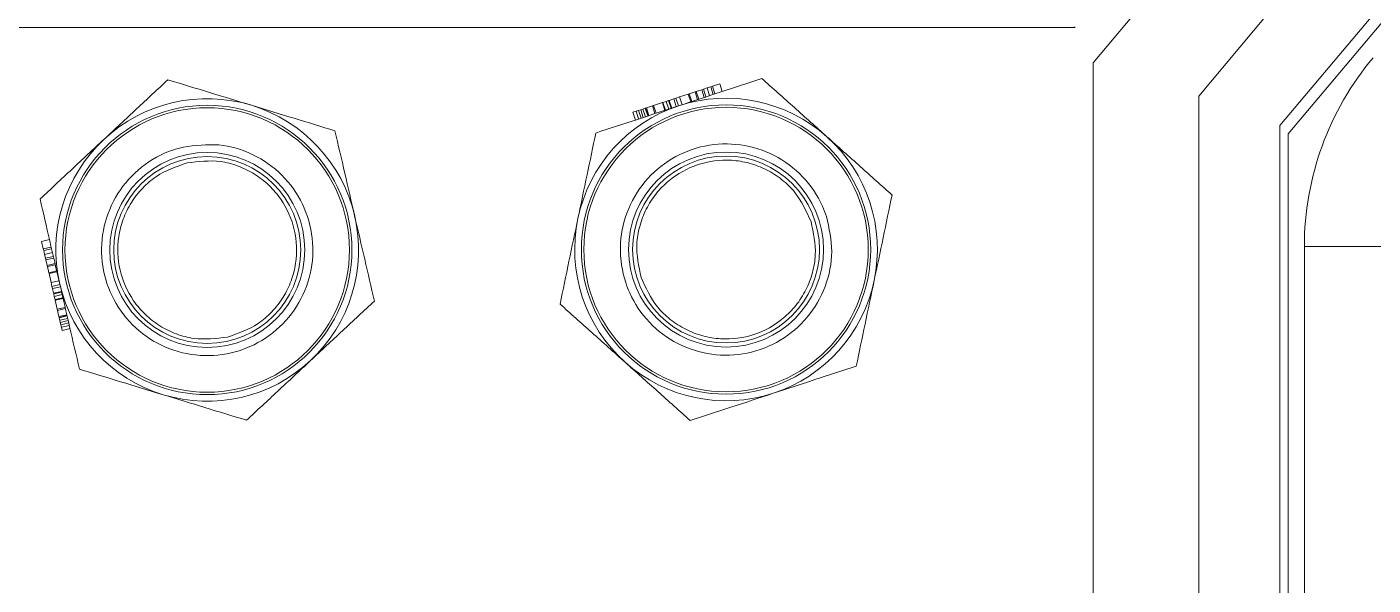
# Model space of a CAD drawing. Header units: millimetres. Extents: x -1 to 210, y -19 to 296.
# Drawn here: x 77.7 to 160.5, y 92 to 126.4 of the extents above; entities that cross this region are included whole.
import ezdxf

# ---------------------------------------------------------------- set-up
doc = ezdxf.new("R2010")
doc.units = ezdxf.units.MM

msp = doc.modelspace()

# ---------------------------------------------------------------- linework, layer by layer
at = {"color": 7, "linetype": 'Continuous', "lineweight": 15}
for p, q in [((154.741, 120.278), (199.741, 173.907)), ((155.241, 119.778), (200.241, 173.407)), ((143.241, 124.146), (178.619, 166.307)), ((149.741, 122.098), (166.991, 142.656)), ((66.856, 126.308), (142.048, 126.308)), ((143.241, 27.789), (143.241, 124.146)), ((119.498, 122.597), (119.269, 122.523)), ((119.722, 122.671), (119.498, 122.597)), ((119.654, 122.122), (119.498, 122.597)), ((119.822, 122.704), (119.722, 122.671)), ((119.722, 122.671), (119.878, 122.196)), ((120.278, 122.854), (119.822, 122.704)), ((119.822, 122.704), (119.978, 122.229)), ((120.278, 122.854), (120.434, 122.379)), ((116.786, 121.707), (116.981, 121.771)), ((116.981, 121.771), (117.128, 121.819)), ((117.137, 121.296), (116.981, 121.771)), ((117.17, 121.833), (117.128, 121.819)), ((117.284, 121.344), (117.128, 121.819)), ((117.17, 121.833), (117.449, 121.925)), ((117.326, 121.358), (117.17, 121.833)), ((117.449, 121.925), (117.575, 121.966)), ((117.449, 121.925), (117.604, 121.45)), ((117.575, 121.966), (117.804, 122.042)), ((117.575, 121.966), (117.731, 121.491)), ((117.804, 122.042), (118.341, 122.218)), ((117.804, 122.042), (117.96, 121.567)), ((118.396, 122.236), (118.341, 122.218)), ((118.497, 121.743), (118.341, 122.218)), ((118.396, 122.236), (118.761, 122.356)), ((118.552, 121.761), (118.396, 122.236)), ((118.833, 122.379), (118.761, 122.356)), ((118.917, 121.881), (118.761, 122.356)), ((119.169, 122.49), (118.833, 122.379)), ((118.833, 122.379), (118.989, 121.904)), ((119.269, 122.523), (119.169, 122.49)), ((119.169, 122.49), (119.325, 122.015)), ((119.269, 122.523), (119.425, 122.048)), ((149.741, 33.244), (149.741, 122.098)), ((114.934, 121.099), (115.13, 121.163)), ((114.934, 121.099), (115.09, 120.624)), ((115.279, 121.213), (115.13, 121.163)), ((115.13, 121.163), (115.286, 120.688)), ((115.414, 121.257), (115.279, 121.213)), ((115.279, 121.213), (115.435, 120.738)), ((115.551, 121.302), (115.414, 121.257)), ((115.414, 121.257), (115.57, 120.782)), ((115.698, 121.35), (115.551, 121.302)), ((115.551, 121.302), (115.707, 120.827)), ((115.711, 121.354), (115.698, 121.35)), ((115.698, 121.35), (115.854, 120.875)), ((115.767, 121.373), (115.711, 121.354)), ((115.711, 121.354), (115.867, 120.879)), ((115.767, 121.373), (116.132, 121.492)), ((115.923, 120.898), (115.767, 121.373)), ((116.21, 121.518), (116.132, 121.492)), ((116.288, 121.017), (116.132, 121.492)), ((116.21, 121.518), (116.747, 121.694)), ((116.21, 121.518), (116.366, 121.043)), ((116.786, 121.707), (116.747, 121.694)), ((116.903, 121.219), (116.747, 121.694)), ((116.942, 121.232), (116.786, 121.707)), ((154.741, 16.684), (154.741, 120.278)), ((155.241, 16.485), (155.241, 119.778)), ((78.557, 113.158), (79.045, 113.27)), ((78.557, 113.158), (78.666, 112.69)), ((78.666, 112.69), (79.153, 112.802)), ((78.666, 112.69), (78.689, 112.587)), ((78.689, 112.587), (79.177, 112.7)), ((156.241, 16.485), (156.241, 112.838)), ((165.241, 112.838), (156.241, 112.838)), ((78.689, 112.587), (78.743, 112.357)), ((79.23, 112.47), (78.743, 112.357)), ((78.743, 112.357), (78.797, 112.123)), ((78.797, 112.123), (79.284, 112.236)), ((78.797, 112.123), (78.821, 112.02)), ((78.821, 112.02), (79.308, 112.133)), ((78.821, 112.02), (78.9, 111.675)), ((78.9, 111.675), (79.387, 111.788)), ((78.9, 111.675), (78.917, 111.602)), ((79.404, 111.714), (78.917, 111.602)), ((79.004, 111.227), (78.917, 111.602)), ((79.491, 111.34), (79.004, 111.227)), ((79.004, 111.227), (79.017, 111.171)), ((79.504, 111.284), (79.017, 111.171)), ((79.144, 110.621), (79.017, 111.171)), ((79.144, 110.621), (79.631, 110.733)), ((79.199, 110.385), (79.144, 110.621)), ((79.199, 110.385), (79.686, 110.498)), ((79.229, 110.256), (79.199, 110.385)), ((79.229, 110.256), (79.716, 110.368)), ((79.295, 109.97), (79.229, 110.256)), ((79.782, 110.082), (79.295, 109.97)), ((79.295, 109.97), (79.305, 109.927)), ((79.792, 110.04), (79.305, 109.927)), ((79.34, 109.776), (79.305, 109.927)), ((79.827, 109.888), (79.34, 109.776)), ((79.386, 109.577), (79.34, 109.776)), ((79.873, 109.689), (79.386, 109.577)), ((79.386, 109.577), (79.395, 109.537)), ((79.882, 109.649), (79.395, 109.537)), ((79.522, 108.986), (79.395, 109.537)), ((79.522, 108.986), (80.009, 109.099)), ((79.522, 108.986), (79.541, 108.906)), ((80.028, 109.018), (79.541, 108.906)), ((79.627, 108.531), (79.541, 108.906)), ((80.115, 108.644), (79.627, 108.531)), ((79.627, 108.531), (79.641, 108.474)), ((79.641, 108.474), (80.128, 108.587)), ((79.644, 108.461), (80.131, 108.573)), ((79.641, 108.474), (79.644, 108.461)), ((79.644, 108.461), (79.679, 108.31)), ((79.679, 108.31), (80.166, 108.422)), ((79.679, 108.31), (79.711, 108.169)), ((79.711, 108.169), (80.198, 108.282)), ((79.711, 108.169), (79.743, 108.031)), ((79.743, 108.031), (80.23, 108.144)), ((79.743, 108.031), (79.779, 107.878)), ((79.779, 107.878), (80.266, 107.99)), ((79.825, 107.677), (79.779, 107.878)), ((79.825, 107.677), (80.312, 107.79))]:
    msp.add_line(p, q, dxfattribs=at)
for centre, radius in [((88.749, 112.628), 8.9), ((88.749, 112.628), 8.75), ((120.666, 112.656), 8.9), ((120.666, 112.656), 8.75), ((88.749, 112.628), 6), ((120.666, 112.656), 6), ((88.749, 112.628), 5.75), ((120.666, 112.656), 5.75)]:
    msp.add_circle(centre, radius, dxfattribs=at)
for centre, radius, start, end in [((142.046, 126.438), 0.131, 270.77513, 319.00156), ((174.309, 112.838), 18.068, 140, 180), ((88.749, 112.628), 9.31, 73.02149, 133.02149), ((120.666, 112.656), 9.31, 48.17632, 108.17632), ((88.749, 112.628), 9.31, 13.02149, 73.02149), ((120.666, 112.656), 9.31, 108.17632, 168.17632), ((88.749, 112.628), 9.31, 133.02149, 193.02149), ((120.666, 112.656), 9.31, 348.17632, 48.17632), ((88.749, 112.628), 9.31, 313.02149, 13.02149), ((120.666, 112.656), 9.31, 168.17632, 228.17632), ((88.749, 112.628), 9.31, 193.02149, 253.02149), ((120.666, 112.656), 9.31, 288.17632, 348.17632), ((88.749, 112.628), 9.31, 253.02149, 313.02149), ((120.666, 112.656), 9.31, 228.17632, 288.17632)]:
    msp.add_arc(centre, radius, start, end, dxfattribs=at)
for points, knots in [([(86.327, 123.101), (85.688, 122.506), (84.4, 121.304), (83.069, 120.061), (82.397, 119.434)], [0, 0, 0, 0, 0.495458, 1, 1, 1, 1]), ([(91.467, 121.532), (90.606, 121.795), (88.864, 122.327), (87.179, 122.841), (86.327, 123.101)], [0, 0, 0, 0, 0.49451, 1, 1, 1, 1]), ([(122.869, 123.178), (122.04, 122.906), (120.366, 122.356), (118.635, 121.788), (117.762, 121.501)], [0, 0, 0, 0, 0.4954578, 1, 1, 1, 1]), ([(126.874, 119.594), (126.203, 120.194), (124.846, 121.409), (123.533, 122.584), (122.869, 123.178)], [0, 0, 0, 0, 0.494511, 1, 1, 1, 1]), ([(96.608, 119.962), (95.773, 120.217), (94.088, 120.732), (92.346, 121.263), (91.467, 121.532)], [0, 0, 0, 0, 0.495458, 1, 1, 1, 1]), ([(117.762, 121.501), (116.907, 121.221), (115.176, 120.652), (113.502, 120.103), (112.655, 119.825)], [0, 0, 0, 0, 0.494511, 1, 1, 1, 1]), ([(82.397, 119.434), (81.738, 118.82), (80.407, 117.577), (79.119, 116.375), (78.467, 115.767)], [0, 0, 0, 0, 0.494511, 1, 1, 1, 1]), ([(97.819, 114.725), (97.616, 115.603), (97.206, 117.377), (96.809, 119.094), (96.608, 119.962)], [0, 0, 0, 0, 0.49451, 1, 1, 1, 1]), ([(112.655, 119.825), (112.477, 118.97), (112.116, 117.246), (111.742, 115.463), (111.554, 114.564)], [0, 0, 0, 0, 0.495458, 1, 1, 1, 1]), ([(130.88, 116.01), (130.229, 116.592), (128.916, 117.767), (127.559, 118.981), (126.874, 119.594)], [0, 0, 0, 0, 0.495458, 1, 1, 1, 1]), ([(87.284, 118.961), (88.012, 119.055), (89.469, 119.245), (91.617, 118.591), (93.43, 117.317), (94.718, 115.5), (95.332, 113.363), (95.205, 111.142), (94.349, 109.089), (92.863, 107.435), (91.355, 106.61), (89.736, 106.145), (88.02, 106.043), (85.883, 106.656), (84.067, 107.941), (82.78, 109.755), (82.165, 111.893), (82.293, 114.113), (83.149, 116.167), (84.635, 117.816), (86.14, 118.656), (87.064, 118.902), (87.284, 118.961)], [0, 0, 0, 0, 0.053686, 0.107373, 0.161059, 0.214745, 0.268431, 0.322117, 0.375804, 0.42949, 0.483176, 0.5, 0.553686, 0.607373, 0.661059, 0.714745, 0.768431, 0.822117, 0.875804, 0.92949, 0.983176, 1, 1, 1, 1]), ([(126.842, 114.684), (127.002, 113.967), (127.321, 112.533), (126.863, 110.335), (125.757, 108.415), (124.063, 106.969), (121.99, 106.165), (119.767, 106.093), (117.645, 106.761), (115.864, 108.092), (114.907, 109.52), (114.299, 111.09), (114.043, 112.791), (114.461, 114.974), (115.578, 116.898), (117.269, 118.343), (119.343, 119.147), (121.565, 119.219), (123.689, 118.552), (125.464, 117.219), (126.436, 115.796), (126.764, 114.898), (126.842, 114.684)], [0, 0, 0, 0, 0.0536862, 0.1073724, 0.1610586, 0.2147448, 0.2684311, 0.3221173, 0.3758035, 0.4294898, 0.483176, 0.5, 0.5536861, 0.6073724, 0.6610587, 0.7147449, 0.7684311, 0.8221173, 0.8758035, 0.9294897, 0.983176, 1, 1, 1, 1]), ([(89.988, 107.269), (89.297, 107.185), (88.235, 107.055), (86.833, 107.435), (85.815, 107.928), (84.921, 108.626), (83.985, 109.723), (83.261, 111.359), (83.194, 113.146), (83.552, 114.543), (84.05, 115.562), (84.747, 116.452), (85.841, 117.409), (86.852, 117.759), (87.509, 117.986)], [0, 0, 0, 0, 0.119728, 0.18418, 0.25, 0.31582, 0.380272, 0.5, 0.619729, 0.68418, 0.75, 0.81582, 0.880272, 1, 1, 1, 1]), ([(87.509, 117.986), (88.2, 118.071), (89.262, 118.2), (90.665, 117.821), (91.682, 117.327), (92.577, 116.63), (93.512, 115.532), (94.237, 113.897), (94.304, 112.11), (93.945, 110.713), (93.448, 109.693), (92.75, 108.803), (91.657, 107.847), (90.645, 107.497), (89.988, 107.269)], [0, 0, 0, 0, 0.119728, 0.18418, 0.25, 0.31582, 0.380272, 0.5, 0.619728, 0.68418, 0.75, 0.81582, 0.880272, 1, 1, 1, 1]), ([(115.441, 110.941), (115.295, 111.621), (115.07, 112.667), (115.322, 114.098), (115.722, 115.156), (116.336, 116.109), (117.346, 117.14), (118.909, 118.008), (120.683, 118.235), (122.107, 118.004), (123.167, 117.6), (124.116, 116.985), (125.167, 115.982), (125.606, 115.006), (125.892, 114.372)], [0, 0, 0, 0, 0.119729, 0.18418, 0.25, 0.31582, 0.380272, 0.5, 0.619728, 0.68418, 0.75, 0.81582, 0.880271, 1, 1, 1, 1]), ([(129.779, 110.749), (129.963, 111.63), (130.336, 113.413), (130.697, 115.138), (130.88, 116.01)], [0, 0, 0, 0, 0.494511, 1, 1, 1, 1]), ([(78.467, 115.767), (78.664, 114.916), (79.061, 113.2), (79.471, 111.425), (79.678, 110.53)], [0, 0, 0, 0, 0.495458, 1, 1, 1, 1]), ([(99.03, 109.489), (98.833, 110.339), (98.437, 112.056), (98.026, 113.83), (97.819, 114.725)], [0, 0, 0, 0, 0.495458, 1, 1, 1, 1]), ([(111.554, 114.564), (111.37, 113.682), (110.996, 111.9), (110.635, 110.175), (110.453, 109.303)], [0, 0, 0, 0, 0.494511, 1, 1, 1, 1]), ([(125.892, 114.372), (126.038, 113.692), (126.262, 112.645), (126.01, 111.214), (125.61, 110.157), (124.996, 109.203), (123.987, 108.173), (122.423, 107.304), (120.65, 107.077), (119.226, 107.309), (118.166, 107.713), (117.217, 108.327), (116.166, 109.33), (115.726, 110.306), (115.441, 110.941)], [0, 0, 0, 0, 0.119728, 0.18418, 0.25, 0.31582, 0.380272, 0.5, 0.619728, 0.68418, 0.75, 0.81582, 0.880272, 1, 1, 1, 1]), ([(79.678, 110.53), (79.881, 109.653), (80.292, 107.878), (80.689, 106.161), (80.889, 105.293)], [0, 0, 0, 0, 0.49451, 1, 1, 1, 1]), ([(128.677, 105.488), (128.856, 106.342), (129.217, 108.067), (129.59, 109.849), (129.779, 110.749)], [0, 0, 0, 0, 0.495458, 1, 1, 1, 1]), ([(95.101, 105.821), (95.759, 106.436), (97.091, 107.678), (98.379, 108.881), (99.03, 109.489)], [0, 0, 0, 0, 0.494511, 1, 1, 1, 1]), ([(110.453, 109.303), (111.103, 108.721), (112.416, 107.546), (113.773, 106.331), (114.458, 105.719)], [0, 0, 0, 0, 0.4954583, 1, 1, 1, 1]), ([(80.889, 105.293), (81.724, 105.038), (83.409, 104.524), (85.151, 103.992), (86.03, 103.724)], [0, 0, 0, 0, 0.495458, 1, 1, 1, 1]), ([(91.171, 102.154), (91.809, 102.75), (93.097, 103.952), (94.429, 105.194), (95.101, 105.821)], [0, 0, 0, 0, 0.495458, 1, 1, 1, 1]), ([(114.458, 105.719), (115.129, 105.118), (116.487, 103.903), (117.8, 102.728), (118.464, 102.134)], [0, 0, 0, 0, 0.494511, 1, 1, 1, 1]), ([(123.57, 103.811), (124.426, 104.092), (126.157, 104.66), (127.831, 105.21), (128.677, 105.488)], [0, 0, 0, 0, 0.494511, 1, 1, 1, 1]), ([(86.03, 103.724), (86.892, 103.461), (88.633, 102.929), (90.319, 102.414), (91.171, 102.154)], [0, 0, 0, 0, 0.4945104, 1, 1, 1, 1]), ([(118.464, 102.134), (119.293, 102.407), (120.967, 102.956), (122.697, 103.524), (123.57, 103.811)], [0, 0, 0, 0, 0.4954578, 1, 1, 1, 1])]:
    msp.add_open_spline(points, degree=3, knots=knots, dxfattribs=at)

doc.saveas('drawing.dxf')
